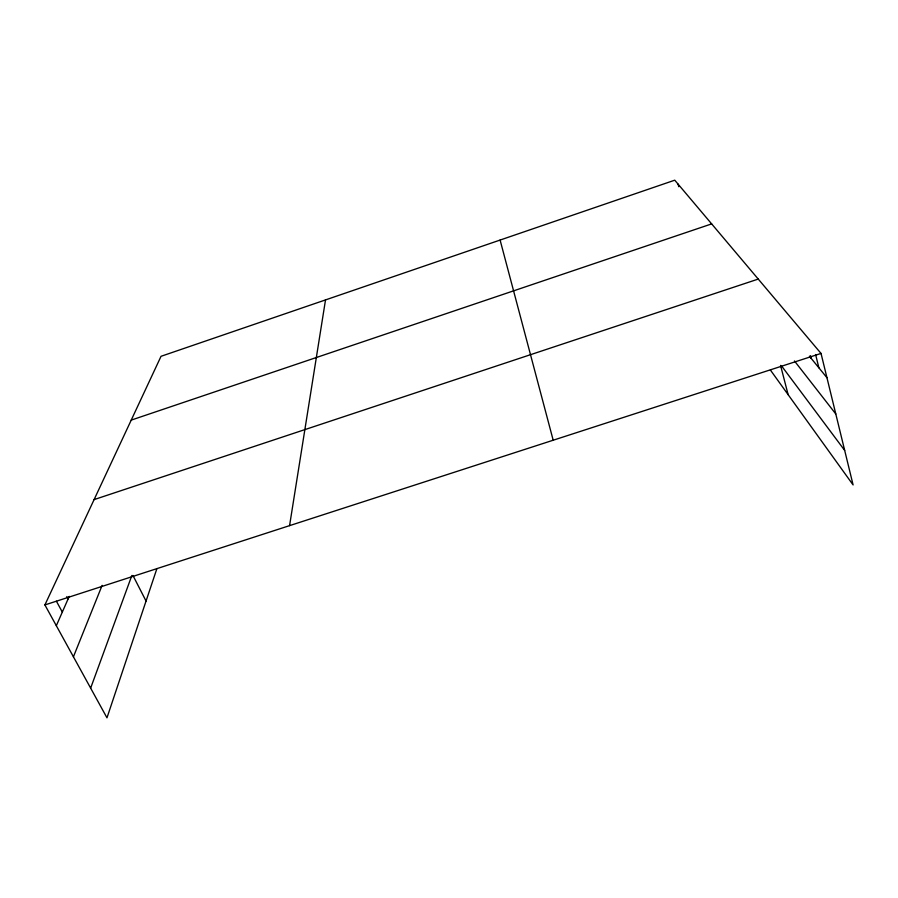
<?xml version="1.0" encoding="UTF-8"?>
<svg xmlns="http://www.w3.org/2000/svg" width="898" height="898" viewBox="0 0 898 898"><rect width="100%" height="100%" fill="white"/><g stroke="black" fill="none" stroke-linecap="round" stroke-linejoin="round"><path stroke-width="1.35" d="M289.571 525.644L325.514 299.91M156.836 568.816L106.974 717.816L44.9 604.926L161.034 356.304L674.746 180.184L821.03 353.43L853.1 484.931L770.383 370.01M90.642 688.126L131.871 575.472M73.423 656.808L102.125 585.361M56.327 625.704L69.225 596.373M131.231 420.107L711.654 223.894M94.099 499.602L758.249 279.076M44.9 604.926L821.03 353.43M809.424 356.225L826.946 377.688M794.472 360.962L835.791 413.956M781.799 366.238L844.681 450.414M56.406 601.222L62.321 612.077M66.822 596.541L68.102 598.921M132.949 575.472L146.048 601.043M678.046 184.079L678.776 186.705M500.107 240.058L553.19 440.222M780.564 365.43L788.118 394.649M810.445 355.653L811.085 358.268M815.609 354.53L818.875 367.798"/></g></svg>
